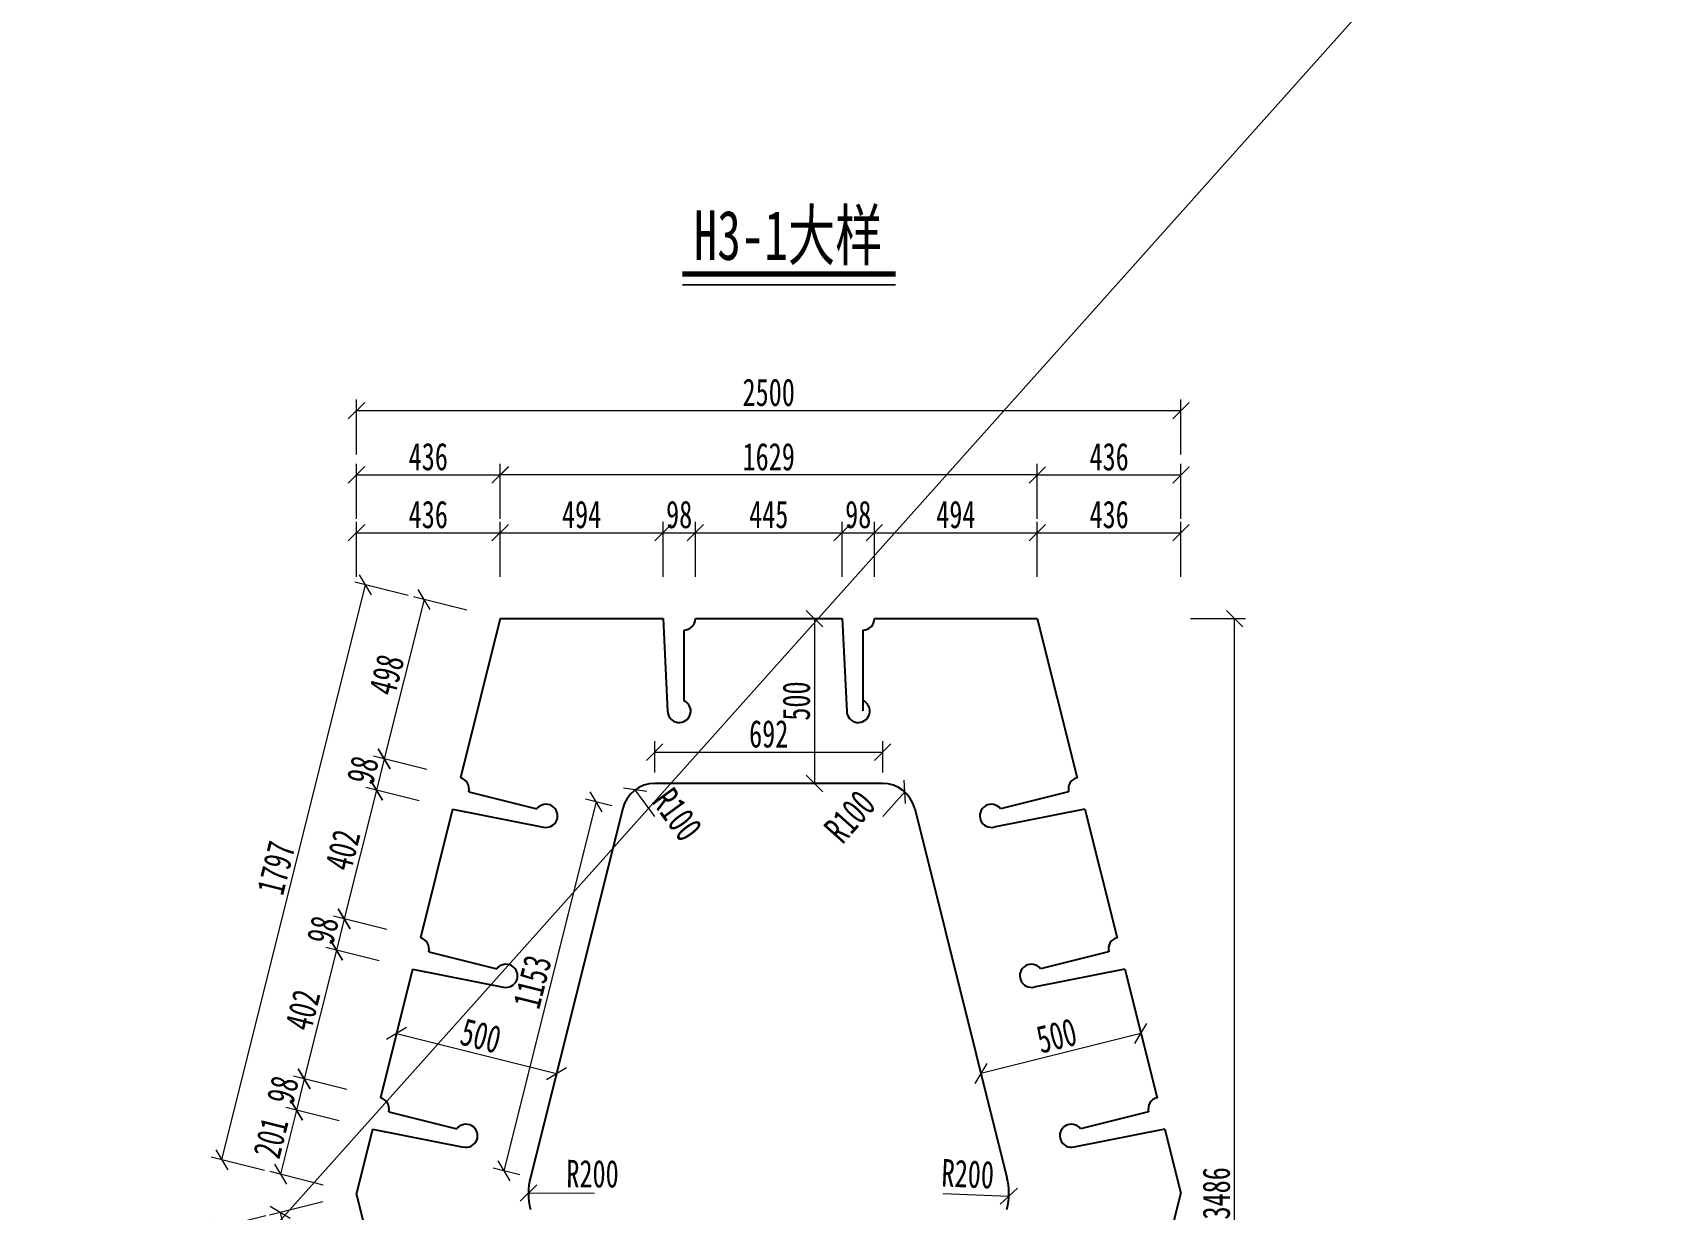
# Model space of a CAD drawing. Header units: millimetres. Extents: x -450182 to -147179, y 306993 to 695793.
# Drawn here: x -408746 to -403793, y 354244 to 357812 of the extents above; entities that cross this region are included whole.
import ezdxf

# ---------------------------------------------------------------- set-up
doc = ezdxf.new("R2010")
doc.units = ezdxf.units.MM
doc.header["$PDMODE"] = 34
doc.layers.get('Defpoints').update_dxf_attribs({"color": 8})
for name, color, linetype, lineweight in [('加粗线', 6, 'Continuous', 25), ('标注', 4, 'Continuous', 13), ('细线', 4, 'Continuous', 15), ('钢板粗线', 1, 'Continuous', 25)]:
    doc.layers.add(name, color=color, linetype=linetype, lineweight=lineweight)
doc.styles.add('111', font='仿宋_GB2312.ttf', dxfattribs={"width": 0.7})
doc.styles.get("Standard").update_dxf_attribs({"font": '仿宋_GB2312.ttf'})
doc.dimstyles.new('200', dxfattribs={"dimscale": 0, "dimtxt": 2.5, "dimasz": 1.5, "dimexe": 1, "dimexo": 1, "dimgap": 0.4, "dimtad": 1, "dimdec": 0, "dimdsep": 46, "dimtxsty": '111', "dimblk": 'OBLIQUE', "dimcen": 0, "dimclrd": 256, "dimclre": 256, "dimclrt": 256, "dimadec": 1, "dimazin": 2, "dimtfac": 1, "dimtdec": 0, "dimtmove": 2, "dimatfit": 3, "dimfxl": 4, "dimfxlon": 1, "dimtolj": 1, "dimlwd": -1, "dimlwe": -1, "dimarcsym": 0})

# ---------------------------------------------------------------- blocks, each defined once
blk = doc.blocks.new('_Oblique')
at = {"color": 0, "linetype": 'ByBlock', "lineweight": -2}
blk.add_line((-0.5, -0.5), (0.5, 0.5), dxfattribs=at)
blk = doc.blocks.new('*D1070')
at = {"layer": 'Defpoints', "color": 0, "transparency": 16777216}
for p in [(-405700.5, 356035.1), (-405102.2, 356035.1), (-405700.5, 352549.1)]:
    blk.add_point(p, dxfattribs=at)
at = {"layer": '标注', "transparency": 16777216}
for p, q in [((-405235.5, 356035.1), (-405068.8, 356035.1)), ((-405102.2, 352549.1), (-405102.2, 356035.1)), ((-405235.5, 352549.1), (-405068.8, 352549.1))]:
    blk.add_line(p, q, dxfattribs=at)
at = {"layer": '标注', "transparency": 16777216, "xscale": 49.99999999999993, "yscale": 49.99999999999993, "zscale": 49.99999999999993}
for p, rotation in [((-405102.2, 356035.1), 90), ((-405102.2, 352549.1), 270)]:
    blk.add_blockref('_Oblique', p, dxfattribs=dict(at, rotation=rotation))
at = {"layer": '标注', "transparency": 16777216, "insert": (-405157.2, 354292.1), "char_height": 83.33, "attachment_point": 5, "rotation": 90, "style": '111'}
blk.add_mtext('\\A1;3486', dxfattribs=at)
blk = doc.blocks.new('*D1116')
at = {"layer": 'Defpoints', "color": 0, "transparency": 16777216}
for p in [(-407329, 356035.1), (-407680.3, 355610), (-407449.7, 355552.3)]:
    blk.add_point(p, dxfattribs=at)
at = {"layer": '标注', "transparency": 16777216}
for p, q in [((-407559.6, 356092.8), (-407680.3, 355610)), ((-407430.3, 356060.4), (-407592, 356100.9)), ((-407551, 355577.7), (-407712.6, 355618.1))]:
    blk.add_line(p, q, dxfattribs=at)
at = {"layer": '标注', "transparency": 16777216, "xscale": 49.99999999999993, "yscale": 49.99999999999993, "zscale": 49.99999999999993}
for p, rotation in [((-407559.6, 356092.8), 75.96375653206375), ((-407680.3, 355610), 255.9637565320637)]:
    blk.add_blockref('_Oblique', p, dxfattribs=dict(at, rotation=rotation))
at = {"layer": '标注', "transparency": 16777216, "insert": (-407673.3, 355864.7), "char_height": 83.33, "attachment_point": 5, "rotation": 75.9638, "style": '111'}
blk.add_mtext('\\A1;498', dxfattribs=at)
blk = doc.blocks.new('*D1117')
at = {"layer": 'Defpoints', "color": 0, "transparency": 16777216}
for p in [(-407449.7, 355552.3), (-407704.1, 355514.9), (-407473.5, 355457.3)]:
    blk.add_point(p, dxfattribs=at)
at = {"layer": '标注', "transparency": 16777216}
for p, q in [((-407551, 355577.7), (-407712.6, 355618.1)), ((-407680.3, 355610), (-407704.1, 355514.9)), ((-407574.7, 355482.6), (-407736.4, 355523))]:
    blk.add_line(p, q, dxfattribs=at)
at = {"layer": '标注', "transparency": 16777216, "xscale": 49.99999999999993, "yscale": 49.99999999999993, "zscale": 49.99999999999993}
for p, rotation in [((-407680.3, 355610), 75.96375653208997), ((-407704.1, 355514.9), 255.96375653209)]:
    blk.add_blockref('_Oblique', p, dxfattribs=dict(at, rotation=rotation))
at = {"layer": '标注', "transparency": 16777216, "insert": (-407745.6, 355575.8), "char_height": 83.33, "attachment_point": 5, "rotation": 75.9638, "style": '111'}
blk.add_mtext('\\A1;98', dxfattribs=at)
blk = doc.blocks.new('*D1118')
at = {"layer": 'Defpoints', "color": 0, "transparency": 16777216}
for p in [(-407473.5, 355457.3), (-407801.6, 355124.9), (-407571, 355067.3)]:
    blk.add_point(p, dxfattribs=at)
at = {"layer": '标注', "transparency": 16777216}
for p, q in [((-407704.1, 355514.9), (-407801.6, 355124.9)), ((-407574.7, 355482.6), (-407736.4, 355523)), ((-407672.2, 355092.6), (-407833.9, 355133))]:
    blk.add_line(p, q, dxfattribs=at)
at = {"layer": '标注', "transparency": 16777216, "xscale": 49.99999999999993, "yscale": 49.99999999999993, "zscale": 49.99999999999993}
for p, rotation in [((-407704.1, 355514.9), 75.96375653207153), ((-407801.6, 355124.9), 255.9637565320716)]:
    blk.add_blockref('_Oblique', p, dxfattribs=dict(at, rotation=rotation))
at = {"layer": '标注', "transparency": 16777216, "insert": (-407806.2, 355333.3), "char_height": 83.33, "attachment_point": 5, "rotation": 75.9638, "style": '111'}
blk.add_mtext('\\A1;402', dxfattribs=at)
blk = doc.blocks.new('*D1119')
at = {"layer": 'Defpoints', "color": 0, "transparency": 16777216}
for p in [(-407571, 355067.3), (-407825.3, 355029.8), (-407594.7, 354972.2)]:
    blk.add_point(p, dxfattribs=at)
at = {"layer": '标注', "transparency": 16777216}
for p, q in [((-407672.2, 355092.6), (-407833.9, 355133)), ((-407801.6, 355124.9), (-407825.3, 355029.8)), ((-407696, 354997.5), (-407857.7, 355037.9))]:
    blk.add_line(p, q, dxfattribs=at)
at = {"layer": '标注', "transparency": 16777216, "xscale": 49.99999999999993, "yscale": 49.99999999999993, "zscale": 49.99999999999993}
for p, rotation in [((-407801.6, 355124.9), 75.96375653205696), ((-407825.3, 355029.8), 255.9637565320569)]:
    blk.add_blockref('_Oblique', p, dxfattribs=dict(at, rotation=rotation))
at = {"layer": '标注', "transparency": 16777216, "insert": (-407866.8, 355090.7), "char_height": 83.33, "attachment_point": 5, "rotation": 75.9638, "style": '111'}
blk.add_mtext('\\A1;98', dxfattribs=at)
blk = doc.blocks.new('*D1120')
at = {"layer": 'Defpoints', "color": 0, "transparency": 16777216}
for p in [(-407594.7, 354972.2), (-407922.8, 354639.8), (-407692.2, 354582.2)]:
    blk.add_point(p, dxfattribs=at)
at = {"layer": '标注', "transparency": 16777216}
for p, q in [((-407825.3, 355029.8), (-407922.8, 354639.8)), ((-407696, 354997.5), (-407857.7, 355037.9)), ((-407793.5, 354607.5), (-407955.2, 354647.9))]:
    blk.add_line(p, q, dxfattribs=at)
at = {"layer": '标注', "transparency": 16777216, "xscale": 49.99999999999993, "yscale": 49.99999999999993, "zscale": 49.99999999999993}
for p, rotation in [((-407825.3, 355029.8), 75.96375653209358), ((-407922.8, 354639.8), 255.9637565320936)]:
    blk.add_blockref('_Oblique', p, dxfattribs=dict(at, rotation=rotation))
at = {"layer": '标注', "transparency": 16777216, "insert": (-407927.5, 354848.2), "char_height": 83.33, "attachment_point": 5, "rotation": 75.9638, "style": '111'}
blk.add_mtext('\\A1;402', dxfattribs=at)
blk = doc.blocks.new('*D1121')
at = {"layer": 'Defpoints', "color": 0, "transparency": 16777216}
for p in [(-407692.2, 354582.2), (-407946.6, 354544.8), (-407716, 354487.1)]:
    blk.add_point(p, dxfattribs=at)
at = {"layer": '标注', "transparency": 16777216}
for p, q in [((-407793.5, 354607.5), (-407955.2, 354647.9)), ((-407922.8, 354639.8), (-407946.6, 354544.8)), ((-407817.3, 354512.4), (-407979, 354552.9))]:
    blk.add_line(p, q, dxfattribs=at)
at = {"layer": '标注', "transparency": 16777216, "xscale": 49.99999999999993, "yscale": 49.99999999999993, "zscale": 49.99999999999993}
for p, rotation in [((-407922.8, 354639.8), 75.96375653208997), ((-407946.6, 354544.8), 255.96375653209)]:
    blk.add_blockref('_Oblique', p, dxfattribs=dict(at, rotation=rotation))
at = {"layer": '标注', "transparency": 16777216, "insert": (-407988.1, 354605.7), "char_height": 83.33, "attachment_point": 5, "rotation": 75.9638, "style": '111'}
blk.add_mtext('\\A1;98', dxfattribs=at)
blk = doc.blocks.new('*D1122')
at = {"layer": 'Defpoints', "color": 0, "transparency": 16777216}
for p in [(-407716, 354487.1), (-407995.4, 354349.8), (-407764.7, 354292.1)]:
    blk.add_point(p, dxfattribs=at)
at = {"layer": '标注', "transparency": 16777216}
for p, q in [((-407946.6, 354544.8), (-407995.4, 354349.8)), ((-407817.3, 354512.4), (-407979, 354552.9)), ((-407866, 354317.4), (-408027.7, 354357.9))]:
    blk.add_line(p, q, dxfattribs=at)
at = {"layer": '标注', "transparency": 16777216, "xscale": 49.99999999999993, "yscale": 49.99999999999993, "zscale": 49.99999999999993}
for p, rotation in [((-407946.6, 354544.8), 75.9637565320856), ((-407995.4, 354349.8), 255.9637565320856)]:
    blk.add_blockref('_Oblique', p, dxfattribs=dict(at, rotation=rotation))
at = {"layer": '标注', "transparency": 16777216, "insert": (-408024.3, 354460.6), "char_height": 83.33, "attachment_point": 5, "rotation": 75.9638, "style": '111'}
blk.add_mtext('\\A1;201', dxfattribs=at)
blk = doc.blocks.new('*D1123')
at = {"layer": 'Defpoints', "color": 0, "transparency": 16777216}
for p in [(-407764.7, 354292.1), (-407716, 354097.1), (-407947.7, 354039.2)]:
    blk.add_point(p, dxfattribs=at)
at = {"layer": '标注', "transparency": 16777216}
for p, q in [((-407867.1, 354266.5), (-408028.8, 354226.1)), ((-407996.4, 354234.2), (-407947.7, 354039.2)), ((-407818.3, 354071.5), (-407980, 354031.1))]:
    blk.add_line(p, q, dxfattribs=at)
at = {"layer": '标注', "transparency": 16777216, "xscale": 49.99999999999993, "yscale": 49.99999999999993, "zscale": 49.99999999999993}
for p, rotation in [((-407996.4, 354234.2), 104.0362434679224), ((-407947.7, 354039.2), 284.0362434679225)]:
    blk.add_blockref('_Oblique', p, dxfattribs=dict(at, rotation=rotation))
at = {"layer": '标注', "transparency": 16777216, "insert": (-407918.7, 354150), "char_height": 83.33, "attachment_point": 5, "rotation": 284.0362, "style": '111'}
blk.add_mtext('\\A1;201', dxfattribs=at)
blk = doc.blocks.new('*D1130')
at = {"layer": 'Defpoints', "color": 0, "transparency": 16777216}
for p in [(-407764.7, 354292.1), (-408168.5, 354191.2), (-407329, 352549.1)]:
    blk.add_point(p, dxfattribs=at)
at = {"layer": '标注', "transparency": 16777216}
for p, q in [((-408039.2, 354223.5), (-408200.9, 354183.1)), ((-407732.8, 352448.2), (-408168.5, 354191.2)), ((-407603.4, 352480.5), (-407765.1, 352440.1))]:
    blk.add_line(p, q, dxfattribs=at)
at = {"layer": '标注', "transparency": 16777216, "xscale": 49.99999999999993, "yscale": 49.99999999999993, "zscale": 49.99999999999993}
for p, rotation in [((-408168.5, 354191.2), 104.0362434679246), ((-407732.8, 352448.2), 284.0362434679247)]:
    blk.add_blockref('_Oblique', p, dxfattribs=dict(at, rotation=rotation))
at = {"layer": '标注', "transparency": 16777216, "insert": (-407897.3, 353333), "char_height": 83.33, "attachment_point": 5, "rotation": 284.0362, "style": '111'}
blk.add_mtext('\\A1;1797', dxfattribs=at)
blk = doc.blocks.new('*D1131')
at = {"layer": 'Defpoints', "color": 0, "transparency": 16777216}
for p in [(-407737.2, 356137.2), (-407329, 356035.1), (-407764.7, 354292.1)]:
    blk.add_point(p, dxfattribs=at)
at = {"layer": '标注', "transparency": 16777216}
for p, q in [((-407607.8, 356104.8), (-407769.5, 356145.3)), ((-408172.9, 354394.2), (-407737.2, 356137.2)), ((-408043.6, 354361.8), (-408205.3, 354402.3))]:
    blk.add_line(p, q, dxfattribs=at)
at = {"layer": '标注', "transparency": 16777216, "xscale": 49.99999999999993, "yscale": 49.99999999999993, "zscale": 49.99999999999993}
for p, rotation in [((-407737.2, 356137.2), 75.96375653207306), ((-408172.9, 354394.2), 255.9637565320731)]:
    blk.add_blockref('_Oblique', p, dxfattribs=dict(at, rotation=rotation))
at = {"layer": '标注', "transparency": 16777216, "insert": (-408008.4, 355279), "char_height": 83.33, "attachment_point": 5, "rotation": 75.9638, "style": '111'}
blk.add_mtext('\\A1;1797', dxfattribs=at)
blk = doc.blocks.new('*D1132')
at = {"layer": 'Defpoints', "color": 0, "transparency": 16777216}
for p in [(-406169, 355630.2), (-406860.5, 355535.1), (-406169, 355535.1)]:
    blk.add_point(p, dxfattribs=at)
at = {"layer": '标注', "transparency": 16777216}
for p, q in [((-406860.5, 355568.5), (-406860.5, 355663.5)), ((-406169, 355568.5), (-406169, 355663.5)), ((-406860.5, 355630.2), (-406169, 355630.2))]:
    blk.add_line(p, q, dxfattribs=at)
at = {"layer": '标注', "transparency": 16777216, "xscale": 49.99999999999993, "yscale": 49.99999999999993, "zscale": 49.99999999999993, "rotation": 180}
blk.add_blockref('_Oblique', (-406860.5, 355630.2), dxfattribs=at)
at = {"layer": '标注', "transparency": 16777216, "xscale": 49.99999999999993, "yscale": 49.99999999999993, "zscale": 49.99999999999993}
blk.add_blockref('_Oblique', (-406169, 355630.2), dxfattribs=at)
at = {"layer": '标注', "transparency": 16777216, "insert": (-406514.7, 355685.2), "char_height": 83.33, "attachment_point": 5, "style": '111'}
blk.add_mtext('\\A1;692', dxfattribs=at)
blk = doc.blocks.new('*D1133')
at = {"layer": 'Defpoints', "color": 0, "transparency": 16777216}
for p in [(-406957.5, 355459.4), (-407317.9, 354360.8), (-407237.2, 354340.6)]:
    blk.add_point(p, dxfattribs=at)
at = {"layer": '标注', "transparency": 16777216}
for p, q in [((-407038.3, 355479.6), (-407317.9, 354360.8)), ((-406989.9, 355467.5), (-407070.6, 355487.6)), ((-407269.6, 354348.7), (-407350.3, 354368.9))]:
    blk.add_line(p, q, dxfattribs=at)
at = {"layer": '标注', "transparency": 16777216, "xscale": 49.99999999999993, "yscale": 49.99999999999993, "zscale": 49.99999999999993}
for p, rotation in [((-407038.3, 355479.6), 75.96375653207143), ((-407317.9, 354360.8), 255.9637565320714)]:
    blk.add_blockref('_Oblique', p, dxfattribs=dict(at, rotation=rotation))
at = {"layer": '标注', "transparency": 16777216, "insert": (-407231.5, 354933.5), "char_height": 83.33, "attachment_point": 5, "rotation": 75.9638, "style": '111'}
blk.add_mtext('\\A1;1153', dxfattribs=at)
blk = doc.blocks.new('*D857')
at = {"layer": 'Defpoints', "color": 0, "transparency": 16777216}
for p in [(-406375.8, 356035.1), (-406375.8, 355535.1), (-406375.8, 355535.1)]:
    blk.add_point(p, dxfattribs=at)
at = {"layer": '标注', "transparency": 16777216}
for p, q in [((-406375.8, 356035.1), (-406409.1, 356035.1)), ((-406375.8, 356035.1), (-406375.8, 355535.1)), ((-406375.8, 355535.1), (-406409.1, 355535.1))]:
    blk.add_line(p, q, dxfattribs=at)
at = {"layer": '标注', "transparency": 16777216, "xscale": 49.99999999999993, "yscale": 49.99999999999993, "zscale": 49.99999999999993}
for p, rotation in [((-406375.8, 356035.1), 90), ((-406375.8, 355535.1), 270)]:
    blk.add_blockref('_Oblique', p, dxfattribs=dict(at, rotation=rotation))
at = {"layer": '标注', "transparency": 16777216, "insert": (-406430.8, 355785.1), "char_height": 83.33, "attachment_point": 5, "rotation": 90, "style": '111'}
blk.add_mtext('\\A1;500', dxfattribs=at)
blk = doc.blocks.new('*D1139')
at = {"layer": 'Defpoints', "color": 0, "transparency": 16777216}
for p in [(-407643.5, 354777.2), (-407158.4, 354655.9), (-407158.4, 354655.9)]:
    blk.add_point(p, dxfattribs=at)
at = {"layer": '标注', "transparency": 16777216}
for p, q in [((-407643.5, 354777.2), (-407651.6, 354744.9)), ((-407643.5, 354777.2), (-407158.4, 354655.9)), ((-407158.4, 354655.9), (-407166.5, 354623.6))]:
    blk.add_line(p, q, dxfattribs=at)
at = {"layer": '标注', "transparency": 16777216, "xscale": 49.99999999999993, "yscale": 49.99999999999993, "zscale": 49.99999999999993}
for p, rotation in [((-407643.5, 354777.2), 165.9637565320751), ((-407158.4, 354655.9), 345.9637565320751)]:
    blk.add_blockref('_Oblique', p, dxfattribs=dict(at, rotation=rotation))
at = {"layer": '标注', "transparency": 16777216, "insert": (-407387.6, 354769.9), "char_height": 83.33, "attachment_point": 5, "rotation": 345.9638, "style": '111'}
blk.add_mtext('\\A1;500', dxfattribs=at)
blk = doc.blocks.new('*D1140')
at = {"layer": 'Defpoints', "color": 0, "transparency": 16777216}
for p in [(-405386, 354777.2), (-405871.1, 354655.9), (-405871.1, 354655.9)]:
    blk.add_point(p, dxfattribs=at)
at = {"layer": '标注', "transparency": 16777216}
for p, q in [((-405386, 354777.2), (-405871.1, 354655.9)), ((-405386, 354777.2), (-405377.9, 354744.9)), ((-405871.1, 354655.9), (-405863, 354623.6))]:
    blk.add_line(p, q, dxfattribs=at)
at = {"layer": '标注', "transparency": 16777216, "xscale": 49.99999999999993, "yscale": 49.99999999999993, "zscale": 49.99999999999993}
for p, rotation in [((-405386, 354777.2), 14.03624346792329), ((-405871.1, 354655.9), 194.0362434679233)]:
    blk.add_blockref('_Oblique', p, dxfattribs=dict(at, rotation=rotation))
at = {"layer": '标注', "transparency": 16777216, "insert": (-405641.9, 354769.9), "char_height": 83.33, "attachment_point": 5, "rotation": 14.0362, "style": '111'}
blk.add_mtext('\\A1;500', dxfattribs=at)
blk = doc.blocks.new('*D858')
at = {"layer": 'Defpoints', "color": 0, "transparency": 16777216}
for p in [(-407329, 356295.5), (-407329, 356035.1), (-407764.7, 354292.1)]:
    blk.add_point(p, dxfattribs=at)
at = {"layer": '标注', "transparency": 16777216}
for p, q in [((-407764.7, 356162.1), (-407764.7, 356328.8)), ((-407764.7, 356295.5), (-407329, 356295.5)), ((-407329, 356162.1), (-407329, 356328.8))]:
    blk.add_line(p, q, dxfattribs=at)
at = {"layer": '标注', "transparency": 16777216, "xscale": 49.99999999999993, "yscale": 49.99999999999993, "zscale": 49.99999999999993, "rotation": 180}
blk.add_blockref('_Oblique', (-407764.7, 356295.5), dxfattribs=at)
at = {"layer": '标注', "transparency": 16777216, "xscale": 49.99999999999993, "yscale": 49.99999999999993, "zscale": 49.99999999999993}
blk.add_blockref('_Oblique', (-407329, 356295.5), dxfattribs=at)
at = {"layer": '标注', "transparency": 16777216, "insert": (-407546.9, 356350.5), "char_height": 83.33, "attachment_point": 5, "style": '111'}
blk.add_mtext('\\A1;436', dxfattribs=at)
blk = doc.blocks.new('*D1143')
at = {"layer": 'Defpoints', "color": 0, "transparency": 16777216}
for p in [(-406835.2, 356295.5), (-407329, 356035.1), (-406835.2, 356035.1)]:
    blk.add_point(p, dxfattribs=at)
at = {"layer": '标注', "transparency": 16777216}
for p, q in [((-407329, 356162.1), (-407329, 356328.8)), ((-407329, 356295.5), (-406835.2, 356295.5)), ((-406835.2, 356162.1), (-406835.2, 356328.8))]:
    blk.add_line(p, q, dxfattribs=at)
at = {"layer": '标注', "transparency": 16777216, "xscale": 49.99999999999993, "yscale": 49.99999999999993, "zscale": 49.99999999999993, "rotation": 180}
blk.add_blockref('_Oblique', (-407329, 356295.5), dxfattribs=at)
at = {"layer": '标注', "transparency": 16777216, "xscale": 49.99999999999993, "yscale": 49.99999999999993, "zscale": 49.99999999999993}
blk.add_blockref('_Oblique', (-406835.2, 356295.5), dxfattribs=at)
at = {"layer": '标注', "transparency": 16777216, "insert": (-407082.1, 356350.5), "char_height": 83.33, "attachment_point": 5, "style": '111'}
blk.add_mtext('\\A1;494', dxfattribs=at)
blk = doc.blocks.new('*D859')
at = {"layer": 'Defpoints', "color": 0, "transparency": 16777216}
for p in [(-406737.2, 356295.5), (-406835.2, 356035.1), (-406737.2, 356035.1)]:
    blk.add_point(p, dxfattribs=at)
at = {"layer": '标注', "transparency": 16777216}
for p, q in [((-406835.2, 356162.1), (-406835.2, 356328.8)), ((-406835.2, 356295.5), (-406737.2, 356295.5)), ((-406737.2, 356162.1), (-406737.2, 356328.8))]:
    blk.add_line(p, q, dxfattribs=at)
at = {"layer": '标注', "transparency": 16777216, "xscale": 49.99999999999993, "yscale": 49.99999999999993, "zscale": 49.99999999999993, "rotation": 180}
blk.add_blockref('_Oblique', (-406835.2, 356295.5), dxfattribs=at)
at = {"layer": '标注', "transparency": 16777216, "xscale": 49.99999999999993, "yscale": 49.99999999999993, "zscale": 49.99999999999993}
blk.add_blockref('_Oblique', (-406737.2, 356295.5), dxfattribs=at)
at = {"layer": '标注', "transparency": 16777216, "insert": (-406786.2, 356350.5), "char_height": 83.33, "attachment_point": 5, "style": '111'}
blk.add_mtext('\\A1;98', dxfattribs=at)
blk = doc.blocks.new('*D1144')
at = {"layer": 'Defpoints', "color": 0, "transparency": 16777216}
for p in [(-406292.3, 356295.5), (-406737.2, 356035.1), (-406292.3, 356035.1)]:
    blk.add_point(p, dxfattribs=at)
at = {"layer": '标注', "transparency": 16777216}
for p, q in [((-406737.2, 356162.1), (-406737.2, 356328.8)), ((-406737.2, 356295.5), (-406292.3, 356295.5)), ((-406292.3, 356162.1), (-406292.3, 356328.8))]:
    blk.add_line(p, q, dxfattribs=at)
at = {"layer": '标注', "transparency": 16777216, "xscale": 49.99999999999993, "yscale": 49.99999999999993, "zscale": 49.99999999999993, "rotation": 180}
blk.add_blockref('_Oblique', (-406737.2, 356295.5), dxfattribs=at)
at = {"layer": '标注', "transparency": 16777216, "xscale": 49.99999999999993, "yscale": 49.99999999999993, "zscale": 49.99999999999993}
blk.add_blockref('_Oblique', (-406292.3, 356295.5), dxfattribs=at)
at = {"layer": '标注', "transparency": 16777216, "insert": (-406514.7, 356350.5), "char_height": 83.33, "attachment_point": 5, "style": '111'}
blk.add_mtext('\\A1;445', dxfattribs=at)
blk = doc.blocks.new('*D1145')
at = {"layer": 'Defpoints', "color": 0, "transparency": 16777216}
for p in [(-405700.5, 356295.5), (-406194.3, 356035.1), (-405700.5, 356035.1)]:
    blk.add_point(p, dxfattribs=at)
at = {"layer": '标注', "transparency": 16777216}
for p, q in [((-406194.3, 356162.1), (-406194.3, 356328.8)), ((-406194.3, 356295.5), (-405700.5, 356295.5)), ((-405700.5, 356162.1), (-405700.5, 356328.8))]:
    blk.add_line(p, q, dxfattribs=at)
at = {"layer": '标注', "transparency": 16777216, "xscale": 49.99999999999993, "yscale": 49.99999999999993, "zscale": 49.99999999999993, "rotation": 180}
blk.add_blockref('_Oblique', (-406194.3, 356295.5), dxfattribs=at)
at = {"layer": '标注', "transparency": 16777216, "xscale": 49.99999999999993, "yscale": 49.99999999999993, "zscale": 49.99999999999993}
blk.add_blockref('_Oblique', (-405700.5, 356295.5), dxfattribs=at)
at = {"layer": '标注', "transparency": 16777216, "insert": (-405947.4, 356350.5), "char_height": 83.33, "attachment_point": 5, "style": '111'}
blk.add_mtext('\\A1;494', dxfattribs=at)
blk = doc.blocks.new('*D1146')
at = {"layer": 'Defpoints', "color": 0, "transparency": 16777216}
for p in [(-407329, 356470.7), (-407329, 356035.1), (-405700.5, 356035.1)]:
    blk.add_point(p, dxfattribs=at)
at = {"layer": '标注', "transparency": 16777216}
for p, q in [((-407329, 356337.4), (-407329, 356504.1)), ((-405700.5, 356337.4), (-405700.5, 356504.1)), ((-405700.5, 356470.7), (-407329, 356470.7))]:
    blk.add_line(p, q, dxfattribs=at)
at = {"layer": '标注', "transparency": 16777216, "xscale": 49.99999999999993, "yscale": 49.99999999999993, "zscale": 49.99999999999993, "rotation": 180}
blk.add_blockref('_Oblique', (-407329, 356470.7), dxfattribs=at)
at = {"layer": '标注', "transparency": 16777216, "xscale": 49.99999999999993, "yscale": 49.99999999999993, "zscale": 49.99999999999993}
blk.add_blockref('_Oblique', (-405700.5, 356470.7), dxfattribs=at)
at = {"layer": '标注', "transparency": 16777216, "insert": (-406514.7, 356525.7), "char_height": 83.33, "attachment_point": 5, "style": '111'}
blk.add_mtext('\\A1;1629', dxfattribs=at)
blk = doc.blocks.new('*D1147')
at = {"layer": 'Defpoints', "color": 0, "transparency": 16777216}
for p in [(-405264.7, 356665.9), (-407764.7, 354292.1), (-405264.7, 354292.1)]:
    blk.add_point(p, dxfattribs=at)
at = {"layer": '标注', "transparency": 16777216}
for p, q in [((-407764.7, 356532.6), (-407764.7, 356699.2)), ((-405264.7, 356532.6), (-405264.7, 356699.2)), ((-407764.7, 356665.9), (-405264.7, 356665.9))]:
    blk.add_line(p, q, dxfattribs=at)
at = {"layer": '标注', "transparency": 16777216, "xscale": 49.99999999999993, "yscale": 49.99999999999993, "zscale": 49.99999999999993, "rotation": 180}
blk.add_blockref('_Oblique', (-407764.7, 356665.9), dxfattribs=at)
at = {"layer": '标注', "transparency": 16777216, "xscale": 49.99999999999993, "yscale": 49.99999999999993, "zscale": 49.99999999999993}
blk.add_blockref('_Oblique', (-405264.7, 356665.9), dxfattribs=at)
at = {"layer": '标注', "transparency": 16777216, "insert": (-406514.7, 356720.9), "char_height": 83.33, "attachment_point": 5, "style": '111'}
blk.add_mtext('\\A1;2500', dxfattribs=at)
blk = doc.blocks.new('*D860')
at = {"layer": 'Defpoints', "color": 0, "transparency": 16777216}
for p in [(-407329, 356471), (-407329, 356210.7), (-407764.7, 354467.7)]:
    blk.add_point(p, dxfattribs=at)
at = {"layer": '标注', "transparency": 16777216}
for p, q in [((-407764.7, 356337.7), (-407764.7, 356504.4)), ((-407329, 356337.7), (-407329, 356504.4)), ((-407764.7, 356471), (-407329, 356471))]:
    blk.add_line(p, q, dxfattribs=at)
at = {"layer": '标注', "transparency": 16777216, "xscale": 49.99999999999993, "yscale": 49.99999999999993, "zscale": 49.99999999999993, "rotation": 180}
blk.add_blockref('_Oblique', (-407764.7, 356471), dxfattribs=at)
at = {"layer": '标注', "transparency": 16777216, "xscale": 49.99999999999993, "yscale": 49.99999999999993, "zscale": 49.99999999999993}
blk.add_blockref('_Oblique', (-407329, 356471), dxfattribs=at)
at = {"layer": '标注', "transparency": 16777216, "insert": (-407546.9, 356526), "char_height": 83.33, "attachment_point": 5, "style": '111'}
blk.add_mtext('\\A1;436', dxfattribs=at)
blk = doc.blocks.new('*D861')
at = {"layer": 'Defpoints', "color": 0, "transparency": 16777216}
for p in [(-405264.7, 356470.7), (-405264.7, 356210.4), (-405700.5, 354467.4)]:
    blk.add_point(p, dxfattribs=at)
at = {"layer": '标注', "transparency": 16777216}
for p, q in [((-405700.5, 356337.4), (-405700.5, 356504.1)), ((-405264.7, 356337.4), (-405264.7, 356504.1)), ((-405700.5, 356470.7), (-405264.7, 356470.7))]:
    blk.add_line(p, q, dxfattribs=at)
at = {"layer": '标注', "transparency": 16777216, "xscale": 49.99999999999993, "yscale": 49.99999999999993, "zscale": 49.99999999999993, "rotation": 180}
blk.add_blockref('_Oblique', (-405700.5, 356470.7), dxfattribs=at)
at = {"layer": '标注', "transparency": 16777216, "xscale": 49.99999999999993, "yscale": 49.99999999999993, "zscale": 49.99999999999993}
blk.add_blockref('_Oblique', (-405264.7, 356470.7), dxfattribs=at)
at = {"layer": '标注', "transparency": 16777216, "insert": (-405482.6, 356525.7), "char_height": 83.33, "attachment_point": 5, "style": '111'}
blk.add_mtext('\\A1;436', dxfattribs=at)
blk = doc.blocks.new('*D862')
at = {"layer": 'Defpoints', "color": 0, "transparency": 16777216}
for p in [(-405264.7, 356295.5), (-405264.7, 356035.1), (-405700.5, 354292.1)]:
    blk.add_point(p, dxfattribs=at)
at = {"layer": '标注', "transparency": 16777216}
for p, q in [((-405700.5, 356162.1), (-405700.5, 356328.8)), ((-405700.5, 356295.5), (-405264.7, 356295.5)), ((-405264.7, 356162.1), (-405264.7, 356328.8))]:
    blk.add_line(p, q, dxfattribs=at)
at = {"layer": '标注', "transparency": 16777216, "xscale": 49.99999999999993, "yscale": 49.99999999999993, "zscale": 49.99999999999993, "rotation": 180}
blk.add_blockref('_Oblique', (-405700.5, 356295.5), dxfattribs=at)
at = {"layer": '标注', "transparency": 16777216, "xscale": 49.99999999999993, "yscale": 49.99999999999993, "zscale": 49.99999999999993}
blk.add_blockref('_Oblique', (-405264.7, 356295.5), dxfattribs=at)
at = {"layer": '标注', "transparency": 16777216, "insert": (-405482.6, 356350.5), "char_height": 83.33, "attachment_point": 5, "style": '111'}
blk.add_mtext('\\A1;436', dxfattribs=at)
blk = doc.blocks.new('*D1205')
at = {"layer": 'Defpoints', "color": 0, "transparency": 16777216}
for p in [(-407243.2, 354293), (-407043.2, 354292.1)]:
    blk.add_point(p, dxfattribs=at)
at = {"layer": '标注', "transparency": 16777216}
blk.add_line((-407043.2, 354292.1), (-407243.2, 354293), dxfattribs=at)
at = {"layer": '标注', "transparency": 16777216, "xscale": 49.99999999999993, "yscale": 49.99999999999993, "zscale": 49.99999999999993, "rotation": 179.7513098993672}
blk.add_blockref('_Oblique', (-407243.2, 354293), dxfattribs=at)
at = {"layer": '标注', "transparency": 16777216, "insert": (-407048.9, 354351.1), "char_height": 83.33, "attachment_point": 5, "rotation": 359.7513, "style": '111'}
blk.add_mtext('\\A1;R200', dxfattribs=at)
blk = doc.blocks.new('*D1206')
at = {"layer": 'Defpoints', "color": 0, "transparency": 16777216}
for p in [(-406919.6, 355515.8), (-406860.5, 355435.1)]:
    blk.add_point(p, dxfattribs=at)
at = {"layer": '标注', "transparency": 16777216}
blk.add_line((-406860.5, 355435.1), (-406919.6, 355515.8), dxfattribs=at)
at = {"layer": '标注', "transparency": 16777216, "xscale": 49.99999999999993, "yscale": 49.99999999999993, "zscale": 49.99999999999993, "rotation": 126.221274353798}
blk.add_blockref('_Oblique', (-406919.6, 355515.8), dxfattribs=at)
at = {"layer": '标注', "transparency": 16777216, "insert": (-406792.1, 355440.6), "char_height": 83.33, "attachment_point": 5, "rotation": 306.2213, "style": '111'}
blk.add_mtext('\\A1;R100', dxfattribs=at)
blk = doc.blocks.new('*D1207')
at = {"layer": 'Defpoints', "color": 0, "transparency": 16777216}
for p in [(-406102.4, 355509.8), (-406169, 355435.1)]:
    blk.add_point(p, dxfattribs=at)
at = {"layer": '标注', "transparency": 16777216}
blk.add_line((-406169, 355435.1), (-406102.4, 355509.8), dxfattribs=at)
at = {"layer": '标注', "transparency": 16777216, "xscale": 49.99999999999993, "yscale": 49.99999999999993, "zscale": 49.99999999999993, "rotation": 48.27477589682055}
blk.add_blockref('_Oblique', (-406102.4, 355509.8), dxfattribs=at)
at = {"layer": '标注', "transparency": 16777216, "insert": (-406268.9, 355434.6), "char_height": 83.33, "attachment_point": 5, "rotation": 48.2748, "style": '111'}
blk.add_mtext('\\A1;R100', dxfattribs=at)
blk = doc.blocks.new('*D1208')
at = {"layer": 'Defpoints', "color": 0, "transparency": 16777216}
for p in [(-405986.3, 354292.1), (-405786.5, 354283.7)]:
    blk.add_point(p, dxfattribs=at)
at = {"layer": '标注', "transparency": 16777216}
blk.add_line((-405986.3, 354292.1), (-405786.5, 354283.7), dxfattribs=at)
at = {"layer": '标注', "transparency": 16777216, "xscale": 49.99999999999993, "yscale": 49.99999999999993, "zscale": 49.99999999999993, "rotation": 357.5748986010846}
blk.add_blockref('_Oblique', (-405786.5, 354283.7), dxfattribs=at)
at = {"layer": '标注', "transparency": 16777216, "insert": (-405911, 354350.8), "char_height": 83.33, "attachment_point": 5, "rotation": 357.5749, "style": '111'}
blk.add_mtext('\\A1;R200', dxfattribs=at)
blk = doc.blocks.new('*D1230')
at = {"layer": 'Defpoints', "color": 0, "transparency": 16777216}
for p in [(-406194.3, 356295.5), (-406292.3, 356035.1), (-406194.3, 356035.1)]:
    blk.add_point(p, dxfattribs=at)
at = {"layer": '标注', "transparency": 16777216}
for p, q in [((-406292.3, 356162.1), (-406292.3, 356328.8)), ((-406292.3, 356295.5), (-406194.3, 356295.5)), ((-406194.3, 356162.1), (-406194.3, 356328.8))]:
    blk.add_line(p, q, dxfattribs=at)
at = {"layer": '标注', "transparency": 16777216, "xscale": 49.99999999999993, "yscale": 49.99999999999993, "zscale": 49.99999999999993, "rotation": 180}
blk.add_blockref('_Oblique', (-406292.3, 356295.5), dxfattribs=at)
at = {"layer": '标注', "transparency": 16777216, "xscale": 49.99999999999993, "yscale": 49.99999999999993, "zscale": 49.99999999999993}
blk.add_blockref('_Oblique', (-406194.3, 356295.5), dxfattribs=at)
at = {"layer": '标注', "transparency": 16777216, "insert": (-406243.3, 356350.5), "char_height": 83.33, "attachment_point": 5, "style": '111'}
blk.add_mtext('\\A1;98', dxfattribs=at)

msp = doc.modelspace()

# ---------------------------------------------------------------- linework, layer by layer
at = {"layer": 'Defpoints'}
msp.add_point((-406786.2, 356035.1), dxfattribs=at)
at = {"layer": '加粗线', "ltscale": 100, "const_width": 16.7}
msp.add_lwpolyline([(-406776.8, 357080.3), (-406129.7, 357080.3)], dxfattribs=at)
at = {"layer": '标注'}
msp.add_line((-364584.3, 402798.7), (-450181.9, 306993.3), dxfattribs=at)
at = {"layer": '细线', "ltscale": 100, "const_width": 5}
msp.add_lwpolyline([(-406776.8, 357047), (-406129.7, 357047)], dxfattribs=at)
at = {"layer": '钢板粗线'}
for p, q in [((-407329, 356035.1), (-407449.7, 355552.3)), ((-407329, 356035.1), (-406835.2, 356035.1)), ((-406835.2, 356035.1), (-406821.1, 355753.9)), ((-406772.2, 356000.1), (-406772.2, 355787.2)), ((-406737.2, 356035.1), (-406292.3, 356035.1)), ((-406292.3, 356035.1), (-406278.3, 355753.9)), ((-406229.3, 356000.1), (-406229.3, 355755.1)), ((-406194.3, 356035.1), (-405700.5, 356035.1)), ((-405700.5, 356035.1), (-405579.8, 355552.3)), ((-407424.2, 355509.9), (-407217.7, 355458.3)), ((-406169, 355535.1), (-406860.5, 355535.1)), ((-405605.3, 355509.9), (-405811.8, 355458.3)), ((-407473.5, 355457.3), (-407571, 355067.3)), ((-407473.5, 355457.3), (-407197.2, 355402.7)), ((-406957.5, 355459.4), (-407237.2, 354340.6)), ((-406071.9, 355459.4), (-405792.3, 354340.6)), ((-405556, 355457.3), (-405832.3, 355402.7)), ((-405556, 355457.3), (-405458.5, 355067.3)), ((-407545.5, 355024.8), (-407338.9, 354973.2)), ((-405484, 355024.8), (-405690.6, 354973.2)), ((-407594.7, 354972.2), (-407692.2, 354582.2)), ((-407594.7, 354972.2), (-407318.5, 354917.6)), ((-405434.8, 354972.2), (-405711, 354917.6)), ((-405434.8, 354972.2), (-405337.3, 354582.2)), ((-407666.8, 354539.8), (-407460.2, 354488.1)), ((-405362.7, 354539.8), (-405569.3, 354488.1)), ((-407716, 354487.1), (-407764.7, 354292.1)), ((-407716, 354487.1), (-407439.7, 354432.5)), ((-405313.5, 354487.1), (-405589.7, 354432.5)), ((-405313.5, 354487.1), (-405264.7, 354292.1)), ((-407716, 354097.1), (-407764.7, 354292.1)), ((-405313.5, 354097.1), (-405264.7, 354292.1))]:
    msp.add_line(p, q, dxfattribs=at)
for centre, radius, start, end in [((-406772.2, 356035.1), 35, 270, 0), ((-406229.3, 356035.1), 35, 270, 0), ((-406786.2, 355755.1), 35, 180, 66.4218), ((-406243.3, 355755.1), 35, 180, 66.4218), ((-407458.2, 355518.4), 35, 345.9638, 75.9638), ((-405571.3, 355518.4), 35, 104.0362, 194.0362), ((-406860.5, 355435.1), 100, 90, 165.9638), ((-406169, 355435.1), 100, 14.0362, 90), ((-407189.9, 355436.9), 35, 255.9638, 142.3856), ((-405839.6, 355436.9), 35, 37.6144, 284.0362), ((-407579.4, 355033.3), 35, 345.9638, 75.9638), ((-405450, 355033.3), 35, 104.0362, 194.0362), ((-407311.2, 354951.8), 35, 255.9638, 142.3856), ((-405718.3, 354951.8), 35, 37.6144, 284.0362), ((-407700.7, 354548.2), 35, 345.9638, 75.9638), ((-405328.8, 354548.2), 35, 104.0362, 194.0362), ((-407432.5, 354466.7), 35, 255.9638, 142.3856), ((-405597, 354466.7), 35, 37.6144, 284.0362), ((-407043.2, 354292.1), 200, 165.9638, 194.0362), ((-405986.3, 354292.1), 200, 345.9638, 14.0362)]:
    msp.add_arc(centre, radius, start, end, dxfattribs=at)

# ---------------------------------------------------------------- texts
at = {"width": 0.7}
msp.add_text('H3-1大样', height=150, dxfattribs=at).set_placement((-406742.1, 357123))

# ---------------------------------------------------------------- dimensions: what is measured, and where the dimension line sits
at = {"layer": '标注'}
for base, p1, p2, picture, middle in [((-405264.7, 356665.9), (-407764.7, 354292.1), (-405264.7, 354292.1), '*D1147', (-406514.7, 356720.9)), ((-407329, 356471), (-407764.7, 354467.7), (-407329, 356210.7), '*D860', (-407546.9, 356526)), ((-407328.996033, 356470.7315852), (-405700.496033, 356035.121417), (-407328.996033, 356035.121417), '*D1146', (-406514.746033, 356525.7315852)), ((-405264.7, 356470.7), (-405700.5, 354467.4), (-405264.7, 356210.4), '*D861', (-405482.6, 356525.7)), ((-407329, 356295.5), (-407764.7, 354292.1), (-407329, 356035.1), '*D858', (-407546.9, 356350.5)), ((-406835.2, 356295.5), (-407329, 356035.1), (-406835.2, 356035.1), '*D1143', (-407082.1, 356350.5)), ((-406737.2, 356295.5), (-406835.2, 356035.1), (-406737.2, 356035.1), '*D859', (-406786.2, 356350.5)), ((-406292.3, 356295.5), (-406737.2, 356035.1), (-406292.3, 356035.1), '*D1144', (-406514.7, 356350.5)), ((-406194.3, 356295.5), (-406292.3, 356035.1), (-406194.3, 356035.1), '*D1230', (-406243.3, 356350.5)), ((-405700.5, 356295.5), (-406194.3, 356035.1), (-405700.5, 356035.1), '*D1145', (-405947.4, 356350.5)), ((-405264.7, 356295.5), (-405700.5, 354292.1), (-405264.7, 356035.1), '*D862', (-405482.6, 356350.5))]:
    dim = msp.add_linear_dim(base=base, p1=p1, p2=p2, dimstyle='200', override={"dimscale": 33.333333, "dimarcsym": 1}, dxfattribs=at)
    dim.commit()
    dim.dimension.update_dxf_attribs({"geometry": picture, "text_midpoint": middle})
for p1, p2, distance, picture, middle in [((-407764.7, 354292.1), (-407329, 356035.1), 420.8, '*D1131', (-408008.4, 355279)), ((-407329, 356035.1), (-407449.7, 355552.3), -237.7, '*D1116', (-407673.3, 355864.7)), ((-406375.8, 356035.1), (-406375.8, 355535.1), 0, '*D857', (-406430.8, 355785.1)), ((-406860.5302, 355535.1214), (-406168.9619, 355535.1214), 95.0931, '*D1132', (-406514.746, 355685.2145)), ((-407449.7, 355552.3), (-407473.5, 355457.3), -237.7, '*D1117', (-407745.6, 355575.8)), ((-407473.5, 355457.3), (-407571, 355067.3), -237.7, '*D1118', (-407806.2, 355333.3)), ((-406957.5, 355459.4), (-407237.2, 354340.6), -83.2, '*D1133', (-407231.5, 354933.5)), ((-407571, 355067.3), (-407594.7, 354972.2), -237.7, '*D1119', (-407866.8, 355090.7)), ((-407594.7, 354972.2), (-407692.2, 354582.2), -237.7, '*D1120', (-407927.5, 354848.2)), ((-407643.5, 354777.2), (-407158.4, 354655.9), 0, '*D1139', (-407387.6, 354769.9)), ((-405386, 354777.2), (-405871.1, 354655.9), 0, '*D1140', (-405641.9, 354769.9)), ((-407692.2, 354582.2), (-407716, 354487.1), -237.7, '*D1121', (-407988.1, 354605.7)), ((-407716, 354487.1), (-407764.7, 354292.1), -237.7, '*D1122', (-408024.3, 354460.6)), ((-407329, 352549.1), (-407764.7, 354292.1), 416.2, '*D1130', (-407897.3, 353333)), ((-407764.7, 354292.1), (-407716, 354097.1), -238.8, '*D1123', (-407918.7, 354150))]:
    dim = msp.add_aligned_dim(p1=p1, p2=p2, distance=distance, dimstyle='200', override={"dimscale": 33.333333, "dimarcsym": 1}, dxfattribs=at)
    dim.commit()
    dim.dimension.update_dxf_attribs({"geometry": picture, "text_midpoint": middle})
dim = msp.add_linear_dim(base=(-405102.2, 356035.1), p1=(-405700.5, 352549.1), p2=(-405700.5, 356035.1), angle=90, dimstyle='200', override={"dimscale": 33.333333, "dimarcsym": 1}, dxfattribs=at)
dim.commit()
dim.dimension.update_dxf_attribs({"geometry": '*D1070', "text_midpoint": (-405157.2, 354292.1)})
for center, mpoint, picture, middle in [((-406860.5, 355435.1), (-406919.6, 355515.8), '*D1206', (-406792.1, 355440.6)), ((-406169, 355435.1), (-406102.4, 355509.8), '*D1207', (-406268.9, 355434.6)), ((-405986.3, 354292.1), (-405786.5, 354283.7), '*D1208', (-405911, 354350.8)), ((-407043.2, 354292.1), (-407243.2, 354293), '*D1205', (-407048.9, 354351.1))]:
    dim = msp.add_radius_dim(center=center, mpoint=mpoint, dimstyle='200', override={"dimscale": 33.333333, "dimarcsym": 1}, dxfattribs=at)
    dim.commit()
    dim.dimension.update_dxf_attribs({"geometry": picture, "text_midpoint": middle, "dimtype": 164})

doc.saveas('drawing.dxf')
